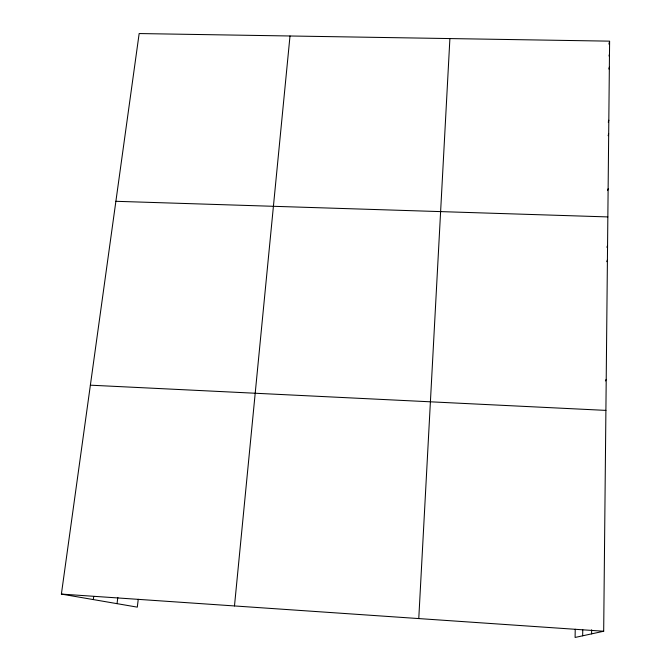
<?xml version="1.0" encoding="UTF-8"?>
<svg xmlns="http://www.w3.org/2000/svg" width="671" height="671" viewBox="0 0 671 671"><rect width="100%" height="100%" fill="white"/><g stroke="black" fill="none" stroke-linecap="round" stroke-linejoin="round"><path stroke-width="1.01" d="M575.232 629.255L575.097 637.45L603.682 631.243L609.612 41.149L139.157 33.55L61.388 594.087L137.303 607.138L138.243 599.32M591.596 633.869L591.646 629.817M582.671 635.806L582.763 629.725M418.771 618.57L449.897 38.574M234.481 605.947L290.006 35.991M117.039 603.657L117.819 597.425M93.311 599.58L93.714 596.485M608.907 44.085L609.377 42.13M609.008 56.02L609.486 54.099M608.882 69.021L609.352 67.134M608.27 122.223L608.823 120.226M608.136 135.693L608.681 133.739M607.574 190.556L608.127 188.786M606.911 247.305L607.565 245.46M606.76 261.682L607.414 259.895M605.41 380.918L606.215 379.367M115.882 201.3L607.851 216.918M90.367 385.179L605.905 410.392M61.388 594.087L603.682 631.243"/></g></svg>
